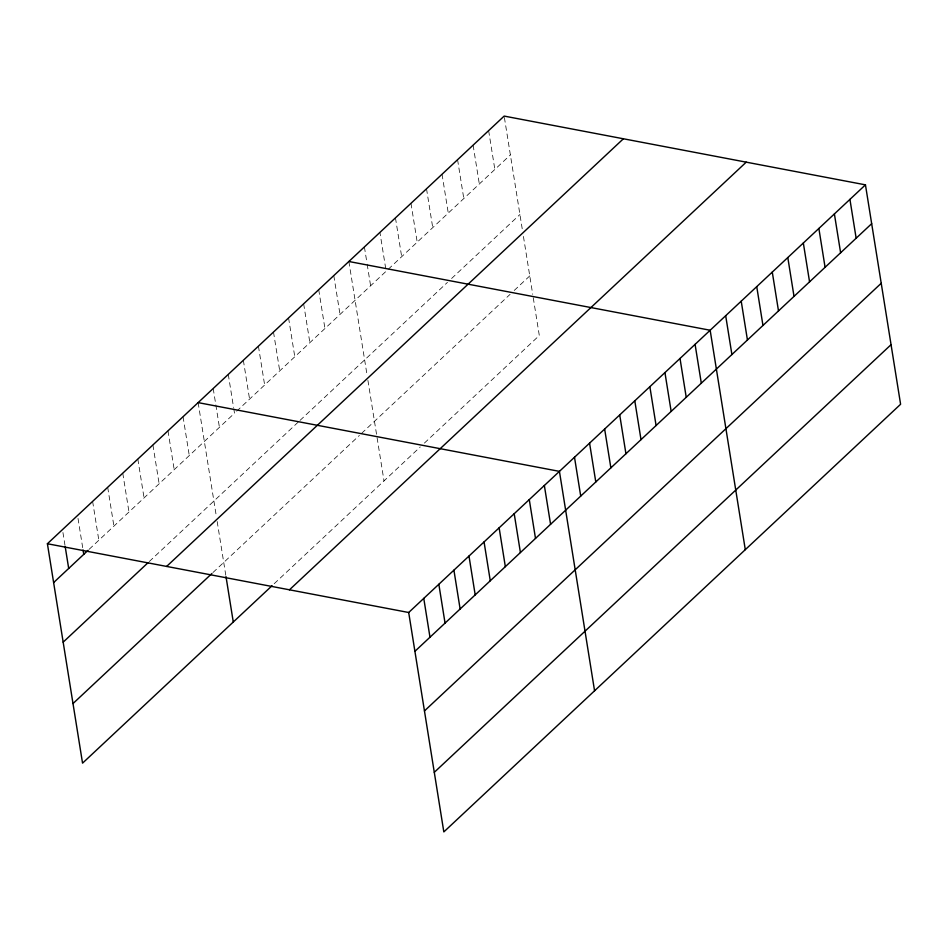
<?xml version="1.0" encoding="UTF-8"?>
<svg xmlns="http://www.w3.org/2000/svg" width="948" height="948" viewBox="0 0 948 948"><rect width="100%" height="100%" fill="white"/><g stroke="black" fill="none" stroke-linecap="round" stroke-linejoin="round"><path stroke-width="0.71" stroke-dasharray="4.74 3.56" d="M89.148 549.307L234.5 413.221L233.812 408.908M236.656 411.207L386.144 271.235L379.923 232.402M388.218 269.303L510.391 154.915M149.298 561.524L298.952 421.41M300.03 420.391L447.456 282.362M451.604 278.487L519.931 214.509M212.968 572.521L359.387 435.428M361.544 433.402L510.095 294.33M514.231 290.444L529.766 275.904M274.185 583.719L420.248 446.97M424.384 443.095L539.305 335.497L532.942 295.776M504.395 117.528L522.502 230.589M523.438 236.443L532.717 294.354M488.635 130.623L494.856 169.455M473.111 145.162L479.321 183.995M457.576 159.702L463.797 198.535M442.041 174.242L448.262 213.075M426.517 188.782L432.738 227.615M410.982 203.322L417.203 242.155M395.458 217.862L401.679 256.695M364.399 246.942L366.935 262.774M367.16 264.208L370.621 285.786M348.864 261.494L367.208 375.989M367.907 380.373L384.011 480.897M333.791 275.595L340.012 314.428M318.718 289.709L324.939 328.541M303.644 303.822L309.866 342.655M288.571 317.936L294.792 356.768M273.498 332.049L279.719 370.881M258.425 346.162L264.646 384.995M243.352 360.276L249.573 399.108M228.278 374.389L233.575 407.474M213.205 388.502L219.426 427.335M198.132 402.616L216.476 517.122M217.175 521.507L225.778 575.211M183.059 416.729L189.28 455.561M167.986 430.842L174.207 469.675M152.912 444.956L159.134 483.788M137.839 459.069L144.06 497.901M122.766 473.182L128.987 512.015M107.693 487.296L113.914 526.128M92.62 501.409L98.841 540.241M78.009 518.39L82.843 548.596M62.935 532.503L65.009 545.456"/><path stroke-width="1.42" d="M272.04 585.734L82.547 763.152L47.4 543.737L504.17 116.083L865.453 184.848L900.6 404.263L443.83 831.917L408.695 612.503L865.453 184.848M53.621 582.57L88.069 550.314M63.16 642.163L148.22 562.531M166.623 566.43L623.393 138.775M72.996 703.558L211.89 573.528M289.46 589.81L746.23 162.155M414.904 651.335L871.674 223.681M424.455 710.929L881.225 283.274M434.291 772.324L891.061 344.669M348.864 261.494L710.159 330.248L745.294 549.662M198.132 402.616L559.427 471.369L594.562 690.784M47.4 543.737L408.695 612.503M849.929 199.388L856.151 238.221M834.394 213.928L840.615 252.761M818.871 228.468L825.08 267.3M803.335 243.008L809.556 281.84M787.8 257.548L794.021 296.38M772.276 272.088L778.498 310.92M756.741 286.628L762.962 325.46M741.218 301.168L747.439 340M725.682 315.708L731.903 354.54M695.085 344.361L701.307 383.193M680.012 358.474L686.234 397.307M664.939 372.588L671.16 411.42M649.866 386.701L656.087 425.534M634.793 400.814L641.014 439.647M619.719 414.928L625.941 453.76M604.646 429.041L610.868 467.874M589.573 443.154L595.794 481.987M574.5 457.256L580.721 496.1M544.353 485.483L550.575 524.315M529.28 499.596L535.501 538.428M514.207 513.709L520.416 552.542M499.134 527.823L505.343 566.655M484.061 541.936L490.27 580.769M468.987 556.049L475.197 594.882M453.914 570.163L460.124 608.995M438.841 584.276L445.05 623.109M423.768 598.389L429.977 637.222M226.003 576.621L233.279 622.03M83.08 550.03L83.768 554.355M65.234 546.889L68.694 568.456"/></g></svg>
